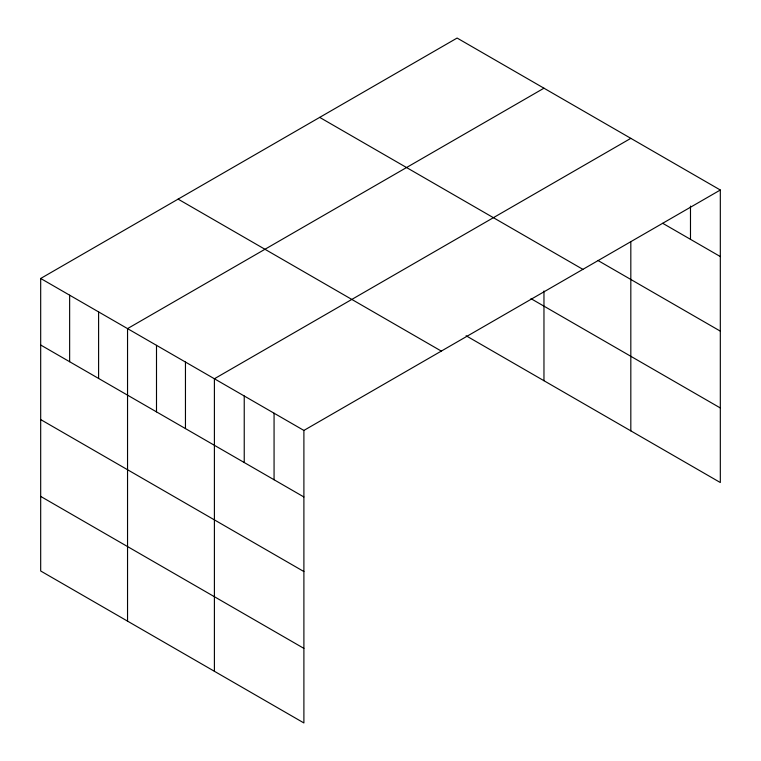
<?xml version="1.0" encoding="UTF-8"?>
<svg xmlns="http://www.w3.org/2000/svg" width="761" height="761" viewBox="0 0 761 761"><rect width="100%" height="100%" fill="white"/><g stroke="black" fill="none" stroke-linecap="round" stroke-linejoin="round"><path stroke-width="1.14" d="M40.685 278.469L303.896 430.431L303.896 722.95L40.685 570.988L40.685 278.469L457.104 38.05L720.315 190.012L720.315 482.531L466.084 335.753M543.963 88.2L127.544 328.609L127.544 621.138M630.821 138.35L214.402 378.759L214.402 671.278M303.896 430.431L720.315 190.012M662.707 223.296L720.315 256.562M597.87 260.443L720.315 331.13M319.687 117.384L582.897 269.356M530.978 298.654L720.315 407.963M178.103 199.125L441.313 351.097M40.685 345.009L303.896 496.971M40.685 419.577L303.896 571.549M40.685 496.41L303.896 648.382M690.484 206.06L690.484 239.334M630.821 242.179L630.821 430.869M543.963 291.016L543.963 380.719M274.065 413.204L274.065 479.753M244.233 395.986L244.233 462.526M185.456 362.046L185.456 428.586M156.5 345.332L156.5 411.872M98.597 311.896L98.597 378.436M69.641 295.182L69.641 361.722"/></g></svg>
